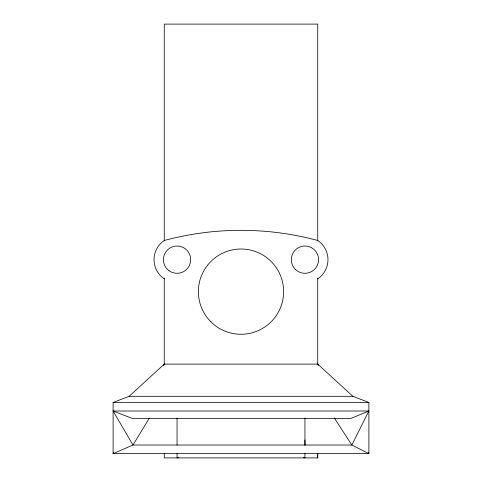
<?xml version="1.0" encoding="UTF-8"?>
<svg xmlns="http://www.w3.org/2000/svg" width="482" height="482" viewBox="0 0 482 482"><rect width="100%" height="100%" fill="white"/><g stroke="black" fill="none" stroke-linecap="round" stroke-linejoin="round"><path stroke-width="0.72" d="M304.943 445.169L304.949 440.03M164.266 453.291L164.266 457.9L317.722 457.9L317.734 453.291M317.722 457.9L317.734 453.634M113.505 452.206L113.107 453.634L368.893 453.634L368.893 402.476L352.866 396.312L129.134 396.312L113.107 402.476L113.107 453.634L132.978 445.031L351.854 445.031L368.893 453.634L368.495 452.206M149.36 418.123L132.978 445.031L113.107 411.007L368.893 411.007L351.854 445.031L334.315 417.96M163.518 365.416L164.266 364.109L317.734 364.109L352.866 396.312M129.134 396.312L164.266 364.109M368.893 411.007L350.794 418.46L132.381 418.46L113.107 411.007M178.539 457.707L177.051 457.9L177.051 453.634M113.107 402.476L368.893 402.476M303.461 457.707L304.949 457.9L304.949 453.634M317.734 364.109L318.482 365.416M317.734 240.717L317.734 24.1L164.266 24.1L164.266 240.928M317.734 278.198L317.734 364.94M304.949 418.159L304.949 445.031M177.051 418.159L177.051 445.169M164.266 278.198L164.266 364.94M164.266 278.849A23.1 23.1 0 0 1 164.266 240.476A295.231 295.231 0 0 1 317.734 240.476A23.1 23.1 0 0 1 317.734 278.849M210.857 321.783A42.633 42.633 0 0 0 282.181 302.672A42.633 42.633 0 0 0 229.968 250.459A42.633 42.633 0 0 0 210.857 321.783M295.671 269.661A13.641 13.641 0 0 0 318.247 262.696A13.641 13.641 0 0 0 300.925 246.627A13.641 13.641 0 0 0 295.671 269.661M169.146 270.782A13.641 13.641 0 0 0 190.631 260.949A13.641 13.641 0 0 0 171.375 247.26A13.641 13.641 0 0 0 169.146 270.782"/></g></svg>
